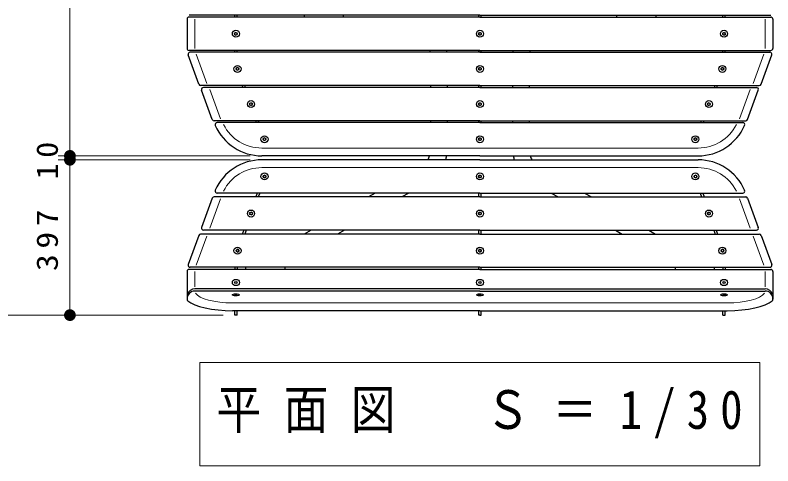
# Model space of a CAD drawing. Units: millimetres on the paper, scale 1:30. Extents: x -365 to 0, y 0 to 257.
# Drawn here: x -298.4 to -233.7, y 154.7 to 193.1 of the extents above; entities that cross this region are included whole.
import ezdxf

# ---------------------------------------------------------------- set-up
doc = ezdxf.new("R2010")
doc.units = ezdxf.units.MM
doc.layers.add('LY_1', color=7, linetype='Continuous', lineweight=25)
doc.styles.add('ＭＳ ゴシック', font='')
doc.styles.get('ＭＳ ゴシック').set_extended_font_data('MS Gothic')

# ---------------------------------------------------------------- blocks, each defined once
blk = doc.blocks.new('filled_dot')
at = {"color": 0, "linetype": 'Continuous', "lineweight": -2, "const_width": 1.25}
blk.add_lwpolyline([(-0.625, 0, 1), (0.625, 0, 1)], format="xyb", close=True, dxfattribs=at)

msp = doc.modelspace()

# ---------------------------------------------------------------- linework, layer by layer
at = {"layer": 'LY_1', "lineweight": 13}
for p, q in [((-293.7, 181.114), (-293.7, 210.948)), ((-278.318, 181.114), (-294.7, 181.114)), ((-293.7, 180.781), (-293.7, 181.114)), ((-278.318, 180.781), (-294.7, 180.781)), ((-293.7, 167.533), (-293.7, 180.781)), ((-280.633, 167.533), (-304.7, 167.533)), ((-282.6, 163.482), (-282.6, 154.682)), ((-234.8, 163.482), (-282.6, 163.482)), ((-234.8, 154.682), (-234.8, 163.482)), ((-282.6, 154.682), (-234.8, 154.682))]:
    msp.add_line(p, q, dxfattribs=at)
at = {"layer": 'LY_1', "color": 21}
for p, q in [((-283.7, 192.781), (-283.7, 190.281)), ((-258.7, 193.114), (-283.533, 193.114)), ((-258.7, 192.948), (-283.533, 192.948)), ((-258.7, 193.114), (-233.867, 193.114)), ((-258.7, 192.948), (-233.867, 192.948)), ((-233.7, 192.781), (-233.7, 190.281)), ((-282.697, 187.224), (-283.607, 189.724)), ((-258.7, 190.114), (-283.533, 190.114)), ((-258.7, 189.948), (-283.45, 189.948)), ((-258.7, 190.114), (-233.867, 190.114)), ((-258.7, 189.948), (-233.949, 189.948)), ((-234.702, 187.224), (-233.792, 189.724)), ((-258.7, 187.114), (-282.541, 187.114)), ((-258.7, 186.948), (-282.298, 186.948)), ((-258.7, 187.114), (-234.859, 187.114)), ((-258.7, 186.948), (-235.102, 186.948)), ((-281.545, 184.224), (-282.455, 186.724)), ((-235.855, 184.224), (-234.945, 186.724)), ((-258.7, 184.114), (-281.388, 184.114)), ((-258.7, 183.948), (-281.137, 183.948)), ((-258.7, 184.114), (-236.012, 184.114)), ((-258.7, 183.948), (-236.263, 183.948)), ((-258.7, 181.114), (-277.318, 181.114)), ((-258.7, 181.114), (-240.082, 181.114)), ((-258.7, 180.781), (-277.318, 180.781)), ((-258.7, 180.781), (-240.082, 180.781)), ((-258.7, 177.948), (-281.137, 177.948)), ((-258.7, 177.948), (-236.263, 177.948)), ((-281.545, 177.505), (-282.455, 175.005)), ((-258.7, 177.615), (-281.388, 177.615)), ((-258.7, 177.615), (-236.012, 177.615)), ((-235.855, 177.505), (-234.945, 175.005)), ((-258.7, 174.781), (-282.298, 174.781)), ((-258.7, 174.781), (-235.102, 174.781)), ((-282.697, 174.338), (-283.607, 171.838)), ((-258.7, 174.448), (-282.541, 174.448)), ((-258.7, 174.448), (-234.859, 174.448)), ((-234.702, 174.338), (-233.792, 171.838)), ((-258.7, 171.43), (-283.533, 171.43)), ((-258.7, 171.615), (-283.45, 171.615)), ((-258.7, 171.615), (-233.949, 171.615)), ((-258.7, 171.43), (-233.867, 171.43)), ((-283.7, 171.264), (-283.7, 168.881)), ((-233.7, 171.264), (-233.7, 168.881)), ((-258.7, 169.77), (-283.033, 169.77)), ((-258.7, 169.588), (-283.033, 169.588)), ((-258.7, 169.77), (-234.367, 169.77)), ((-258.7, 169.588), (-234.367, 169.588)), ((-258.7, 167.912), (-279.814, 167.912)), ((-258.7, 167.912), (-237.585, 167.912))]:
    msp.add_line(p, q, dxfattribs=at)
at = {"layer": 'LY_1', "color": 12, "lineweight": 13}
for p, q in [((-283.033, 192.781), (-283.033, 190.281)), ((-234.367, 192.781), (-234.367, 190.281)), ((-282.008, 187.281), (-282.918, 189.781)), ((-235.391, 187.281), (-234.481, 189.781)), ((-280.856, 184.281), (-281.766, 186.781)), ((-236.544, 184.281), (-235.634, 186.781)), ((-258.7, 181.781), (-277.318, 181.781)), ((-258.7, 181.781), (-240.082, 181.781)), ((-258.7, 180.115), (-277.318, 180.115)), ((-258.7, 180.115), (-240.082, 180.115)), ((-280.856, 177.448), (-281.766, 174.948)), ((-236.544, 177.448), (-235.634, 174.948)), ((-282.008, 174.281), (-282.918, 171.781)), ((-235.391, 174.281), (-234.481, 171.781)), ((-283.033, 171.264), (-283.033, 169.936)), ((-234.367, 171.264), (-234.367, 169.936)), ((-258.7, 168.578), (-279.814, 168.578)), ((-258.7, 168.578), (-237.585, 168.578))]:
    msp.add_line(p, q, dxfattribs=at)
at = {"layer": 'LY_1', "color": 4}
for p, q in [((-279.633, 192.948), (-279.633, 193.114)), ((-279.433, 192.948), (-279.433, 193.114)), ((-258.8, 192.948), (-258.8, 193.114)), ((-258.6, 192.948), (-258.6, 193.114)), ((-237.967, 192.948), (-237.967, 193.114)), ((-237.767, 192.948), (-237.767, 193.114)), ((-279.633, 189.948), (-279.633, 190.114)), ((-279.433, 189.948), (-279.433, 190.114)), ((-258.8, 189.948), (-258.8, 190.114)), ((-258.6, 189.948), (-258.6, 190.114)), ((-237.967, 189.948), (-237.967, 190.114)), ((-237.767, 189.948), (-237.767, 190.114)), ((-278.925, 186.948), (-278.986, 187.114)), ((-278.712, 186.948), (-278.773, 187.114)), ((-258.8, 186.948), (-258.8, 187.114)), ((-258.6, 186.948), (-258.6, 187.114)), ((-238.687, 186.948), (-238.627, 187.114)), ((-238.475, 186.948), (-238.414, 187.114)), ((-277.772, 183.948), (-277.833, 184.114)), ((-277.56, 183.948), (-277.62, 184.114)), ((-258.8, 183.948), (-258.8, 184.114)), ((-258.6, 183.948), (-258.6, 184.114)), ((-239.84, 183.948), (-239.779, 184.114)), ((-239.627, 183.948), (-239.566, 184.114)), ((-277.712, 177.948), (-277.833, 177.615)), ((-277.499, 177.948), (-277.62, 177.615)), ((-258.8, 177.615), (-258.8, 177.948)), ((-258.6, 177.615), (-258.6, 177.948)), ((-239.901, 177.948), (-239.779, 177.615)), ((-239.688, 177.948), (-239.566, 177.615)), ((-278.864, 174.781), (-278.986, 174.448)), ((-278.651, 174.781), (-278.773, 174.448)), ((-258.8, 174.448), (-258.8, 174.781)), ((-258.6, 174.448), (-258.6, 174.781)), ((-238.748, 174.781), (-238.627, 174.448)), ((-238.535, 174.781), (-238.414, 174.448)), ((-279.633, 171.615), (-279.633, 171.43)), ((-279.433, 171.615), (-279.433, 171.43)), ((-258.8, 171.43), (-258.8, 171.615)), ((-258.6, 171.43), (-258.6, 171.615)), ((-237.967, 171.615), (-237.967, 171.43)), ((-237.767, 171.615), (-237.767, 171.43)), ((-279.633, 167.533), (-279.633, 167.912)), ((-279.433, 167.533), (-279.633, 167.533)), ((-279.433, 167.533), (-279.433, 167.912)), ((-258.8, 167.533), (-258.8, 167.912)), ((-258.7, 167.533), (-258.8, 167.533)), ((-258.7, 167.533), (-258.6, 167.533)), ((-258.6, 167.533), (-258.6, 167.912)), ((-237.967, 167.533), (-237.967, 167.912)), ((-237.967, 167.533), (-237.767, 167.533)), ((-237.767, 167.533), (-237.767, 167.912))]:
    msp.add_line(p, q, dxfattribs=at)
at = {"layer": 'LY_1', "color": 190}
for p, q in [((-273.7, 193.114), (-273.7, 192.948)), ((-270.366, 193.114), (-270.366, 192.948)), ((-247.033, 193.114), (-247.033, 192.948)), ((-243.7, 193.114), (-243.7, 192.948)), ((-262.911, 187.114), (-262.911, 186.948)), ((-261.488, 187.114), (-261.488, 186.948)), ((-255.911, 187.114), (-255.911, 186.948)), ((-254.488, 187.114), (-254.488, 186.948)), ((-262.911, 184.114), (-262.911, 183.948)), ((-261.488, 184.114), (-261.488, 183.948)), ((-255.911, 184.114), (-255.911, 183.948)), ((-254.488, 184.114), (-254.488, 183.948)), ((-267.631, 177.948), (-268.208, 177.615)), ((-264.784, 177.948), (-265.362, 177.615)), ((-252.615, 177.948), (-252.038, 177.615)), ((-249.768, 177.948), (-249.191, 177.615)), ((-273.116, 174.781), (-273.693, 174.448)), ((-270.269, 174.781), (-270.846, 174.448)), ((-247.13, 174.781), (-246.553, 174.448)), ((-244.284, 174.781), (-243.706, 174.448)), ((-278.7, 171.615), (-278.7, 171.43)), ((-275.366, 171.615), (-275.366, 171.43)), ((-242.033, 171.615), (-242.033, 171.43)), ((-238.7, 171.615), (-238.7, 171.43))]:
    msp.add_line(p, q, dxfattribs=at)
at = {"layer": 'LY_1'}
for p, q in [((-279.533, 191.647), (-279.633, 191.589)), ((-279.633, 191.473), (-279.633, 191.589)), ((-279.633, 191.473), (-279.533, 191.416)), ((-279.533, 191.647), (-279.433, 191.589)), ((-279.433, 191.473), (-279.533, 191.416)), ((-279.433, 191.473), (-279.433, 191.589)), ((-258.8, 191.589), (-258.7, 191.647)), ((-258.8, 191.589), (-258.8, 191.473)), ((-258.7, 191.416), (-258.8, 191.473)), ((-258.6, 191.589), (-258.7, 191.647)), ((-258.7, 191.416), (-258.6, 191.473)), ((-258.6, 191.589), (-258.6, 191.473)), ((-237.867, 191.647), (-237.967, 191.589)), ((-237.967, 191.473), (-237.967, 191.589)), ((-237.967, 191.473), (-237.867, 191.416)), ((-237.867, 191.647), (-237.767, 191.589)), ((-237.767, 191.473), (-237.867, 191.416)), ((-237.767, 191.473), (-237.767, 191.589)), ((-279.395, 188.647), (-279.495, 188.589)), ((-279.495, 188.473), (-279.495, 188.589)), ((-279.495, 188.473), (-279.395, 188.416)), ((-279.395, 188.647), (-279.295, 188.589)), ((-279.295, 188.473), (-279.395, 188.416)), ((-279.295, 188.473), (-279.295, 188.589)), ((-258.8, 188.589), (-258.7, 188.647)), ((-258.8, 188.589), (-258.8, 188.473)), ((-258.7, 188.416), (-258.8, 188.473)), ((-258.6, 188.589), (-258.7, 188.647)), ((-258.7, 188.416), (-258.6, 188.473)), ((-258.6, 188.589), (-258.6, 188.473)), ((-238.005, 188.647), (-238.105, 188.589)), ((-238.105, 188.473), (-238.105, 188.589)), ((-238.105, 188.473), (-238.005, 188.416)), ((-238.005, 188.647), (-237.905, 188.589)), ((-237.905, 188.473), (-238.005, 188.416)), ((-237.905, 188.473), (-237.905, 188.589)), ((-278.242, 185.647), (-278.342, 185.589)), ((-278.242, 185.647), (-278.142, 185.589)), ((-258.8, 185.589), (-258.7, 185.647)), ((-258.6, 185.589), (-258.7, 185.647)), ((-239.157, 185.647), (-239.257, 185.589)), ((-239.157, 185.647), (-239.057, 185.589)), ((-278.342, 185.473), (-278.342, 185.589)), ((-278.342, 185.473), (-278.242, 185.416)), ((-278.142, 185.473), (-278.242, 185.416)), ((-278.142, 185.473), (-278.142, 185.589)), ((-258.8, 185.589), (-258.8, 185.473)), ((-258.7, 185.416), (-258.8, 185.473)), ((-258.7, 185.416), (-258.6, 185.473)), ((-258.6, 185.589), (-258.6, 185.473)), ((-239.257, 185.473), (-239.257, 185.589)), ((-239.257, 185.473), (-239.157, 185.416)), ((-239.057, 185.473), (-239.157, 185.416)), ((-239.057, 185.473), (-239.057, 185.589)), ((-277.09, 182.647), (-277.19, 182.589)), ((-277.19, 182.473), (-277.19, 182.589)), ((-277.19, 182.473), (-277.09, 182.416)), ((-277.09, 182.647), (-276.99, 182.589)), ((-276.99, 182.473), (-277.09, 182.416)), ((-276.99, 182.473), (-276.99, 182.589)), ((-258.8, 182.589), (-258.7, 182.647)), ((-258.8, 182.589), (-258.8, 182.473)), ((-258.7, 182.416), (-258.8, 182.473)), ((-258.6, 182.589), (-258.7, 182.647)), ((-258.7, 182.416), (-258.6, 182.473)), ((-258.6, 182.589), (-258.6, 182.473)), ((-240.31, 182.647), (-240.41, 182.589)), ((-240.41, 182.473), (-240.41, 182.589)), ((-240.41, 182.473), (-240.31, 182.416)), ((-240.31, 182.647), (-240.21, 182.589)), ((-240.21, 182.473), (-240.31, 182.416)), ((-240.21, 182.473), (-240.21, 182.589)), ((-277.19, 179.422), (-277.09, 179.48)), ((-277.19, 179.422), (-277.19, 179.307)), ((-277.09, 179.249), (-277.19, 179.307)), ((-276.99, 179.422), (-277.09, 179.48)), ((-277.09, 179.249), (-276.99, 179.307)), ((-276.99, 179.422), (-276.99, 179.307)), ((-258.8, 179.422), (-258.7, 179.48)), ((-258.8, 179.422), (-258.8, 179.307)), ((-258.7, 179.249), (-258.8, 179.307)), ((-258.6, 179.422), (-258.7, 179.48)), ((-258.7, 179.249), (-258.6, 179.307)), ((-258.6, 179.422), (-258.6, 179.307)), ((-240.41, 179.422), (-240.31, 179.48)), ((-240.41, 179.422), (-240.41, 179.307)), ((-240.31, 179.249), (-240.41, 179.307)), ((-240.21, 179.422), (-240.31, 179.48)), ((-240.31, 179.249), (-240.21, 179.307)), ((-240.21, 179.422), (-240.21, 179.307)), ((-278.342, 176.256), (-278.242, 176.313)), ((-278.342, 176.256), (-278.342, 176.14)), ((-278.242, 176.082), (-278.342, 176.14)), ((-278.142, 176.256), (-278.242, 176.313)), ((-278.242, 176.082), (-278.142, 176.14)), ((-278.142, 176.256), (-278.142, 176.14)), ((-258.8, 176.256), (-258.7, 176.313)), ((-258.8, 176.256), (-258.8, 176.14)), ((-258.7, 176.082), (-258.8, 176.14)), ((-258.6, 176.256), (-258.7, 176.313)), ((-258.7, 176.082), (-258.6, 176.14)), ((-258.6, 176.256), (-258.6, 176.14)), ((-239.257, 176.256), (-239.157, 176.313)), ((-239.257, 176.256), (-239.257, 176.14)), ((-239.157, 176.082), (-239.257, 176.14)), ((-239.057, 176.256), (-239.157, 176.313)), ((-239.157, 176.082), (-239.057, 176.14)), ((-239.057, 176.256), (-239.057, 176.14)), ((-279.495, 173.089), (-279.395, 173.147)), ((-279.495, 173.089), (-279.495, 172.974)), ((-279.395, 172.916), (-279.495, 172.974)), ((-279.295, 173.089), (-279.395, 173.147)), ((-279.395, 172.916), (-279.295, 172.974)), ((-279.295, 173.089), (-279.295, 172.974)), ((-258.8, 173.089), (-258.7, 173.147)), ((-258.8, 173.089), (-258.8, 172.974)), ((-258.7, 172.916), (-258.8, 172.974)), ((-258.6, 173.089), (-258.7, 173.147)), ((-258.7, 172.916), (-258.6, 172.974)), ((-258.6, 173.089), (-258.6, 172.974)), ((-238.105, 173.089), (-238.005, 173.147)), ((-238.105, 173.089), (-238.105, 172.974)), ((-238.005, 172.916), (-238.105, 172.974)), ((-237.905, 173.089), (-238.005, 173.147)), ((-238.005, 172.916), (-237.905, 172.974)), ((-237.905, 173.089), (-237.905, 172.974))]:
    msp.add_line(p, q, dxfattribs=at)
for centre, radius in [((-279.533, 191.531), 0.3), ((-279.533, 191.531), 0.116), ((-258.7, 191.531), 0.3), ((-258.7, 191.531), 0.116), ((-237.867, 191.531), 0.3), ((-237.867, 191.531), 0.116), ((-279.395, 188.531), 0.3), ((-279.395, 188.531), 0.116), ((-258.7, 188.531), 0.3), ((-258.7, 188.531), 0.116), ((-238.005, 188.531), 0.3), ((-238.005, 188.531), 0.116), ((-278.242, 185.531), 0.3), ((-278.242, 185.531), 0.116), ((-258.7, 185.531), 0.3), ((-258.7, 185.531), 0.116), ((-239.157, 185.531), 0.3), ((-239.157, 185.531), 0.116), ((-277.09, 182.531), 0.3), ((-277.09, 182.531), 0.116), ((-258.7, 182.531), 0.3), ((-258.7, 182.531), 0.116), ((-240.31, 182.531), 0.3), ((-240.31, 182.531), 0.116), ((-277.09, 179.365), 0.3), ((-277.09, 179.365), 0.116), ((-258.7, 179.365), 0.3), ((-258.7, 179.365), 0.116), ((-240.31, 179.365), 0.3), ((-240.31, 179.365), 0.116), ((-278.242, 176.198), 0.3), ((-278.242, 176.198), 0.116), ((-258.7, 176.198), 0.3), ((-258.7, 176.198), 0.116), ((-239.157, 176.198), 0.3), ((-239.157, 176.198), 0.116), ((-279.395, 173.031), 0.3), ((-258.7, 173.031), 0.3), ((-238.005, 173.031), 0.3), ((-279.395, 173.031), 0.116), ((-258.7, 173.031), 0.116), ((-238.005, 173.031), 0.116)]:
    msp.add_circle(centre, radius, dxfattribs=at)
at = {"layer": 'LY_1', "color": 21}
for centre, radius, start, end in [((-283.533, 192.781), 0.167, 90, 180), ((-233.867, 192.781), 0.167, 0, 90), ((-283.533, 190.281), 0.167, 180, 270), ((-233.867, 190.281), 0.167, 270, 0), ((-283.45, 189.781), 0.167, 90, 200), ((-233.949, 189.781), 0.167, 340, 90), ((-282.541, 187.281), 0.167, 200, 270), ((-282.298, 186.781), 0.167, 90, 200), ((-235.102, 186.781), 0.167, 340, 90), ((-234.859, 187.281), 0.167, 270, 340), ((-281.388, 184.281), 0.167, 200, 270), ((-281.137, 183.781), 0.167, 90, 203.57818), ((-277.318, 185.448), 4.333, 203.57818, 270), ((-240.082, 185.448), 4.333, 270, 336.42182), ((-236.263, 183.781), 0.167, 336.42182, 90), ((-236.012, 184.281), 0.167, 270, 340), ((-277.318, 176.448), 4.333, 90, 156.42182), ((-240.082, 176.448), 4.333, 23.57818, 90), ((-281.137, 178.115), 0.167, 156.42182, 270), ((-236.263, 178.115), 0.167, 270, 23.57818), ((-281.388, 177.448), 0.167, 90, 160), ((-236.012, 177.448), 0.167, 20, 90), ((-282.298, 174.948), 0.167, 160, 270), ((-235.102, 174.948), 0.167, 270, 20), ((-282.541, 174.281), 0.167, 90, 160), ((-234.859, 174.281), 0.167, 20, 90), ((-283.533, 171.264), 0.167, 90, 180), ((-283.45, 171.781), 0.167, 160, 270), ((-233.949, 171.781), 0.167, 270, 20), ((-233.867, 171.264), 0.167, 0, 90), ((-283.533, 168.881), 0.167, 180, 228.77886), ((-233.867, 168.881), 0.167, 311.22114, 0)]:
    msp.add_arc(centre, radius, start, end, dxfattribs=at)
at = {"layer": 'LY_1', "color": 190}
for centre, radius, start, end in [((-265.533, 189.531), 2.622, 9.14491, 12.85619), ((-265.533, 189.531), 4.045, 5.9124, 8.29159), ((-251.866, 189.531), 4.045, 171.70841, 174.0876), ((-251.866, 189.531), 2.622, 167.14381, 170.85509), ((-265.533, 181.801), 2.622, 337.09661, 344.80928), ((-265.533, 181.801), 4.045, 345.39011, 350.22206), ((-251.866, 181.801), 4.045, 189.77794, 194.60989), ((-251.866, 181.801), 2.622, 195.19072, 202.90339)]:
    msp.add_arc(centre, radius, start, end, dxfattribs=at)
at = {"layer": 'LY_1', "color": 12, "lineweight": 13}
for centre, start, end in [((-277.318, 185.448), 207.03569, 270), ((-240.082, 185.448), 270, 332.96431), ((-277.318, 176.448), 90, 152.96431), ((-240.082, 176.448), 27.03569, 90)]:
    msp.add_arc(centre, 3.667, start, end, dxfattribs=at)
at = {"layer": 'LY_1', "color": 131}
for centre, major_axis, ratio in [((-279.533, 170.318), (0.3, 0), 0.884516), ((-279.533, 170.318), (0.115, 0), 0.843005), ((-258.7, 170.318), (0.3, 0), 0.884516), ((-258.7, 170.318), (0.115, 0), 0.843005), ((-237.867, 170.318), (-0.3, 0), 0.884516), ((-237.867, 170.318), (-0.115, 0), 0.843005), ((-279.533, 169.257), (0.3, 0), 0.292373), ((-279.533, 169.257), (0.115, 0), 0.292026), ((-258.7, 169.257), (0.3, 0), 0.292373), ((-258.7, 169.257), (0.115, 0), 0.292026), ((-237.867, 169.257), (-0.3, 0), 0.292373), ((-237.867, 169.257), (-0.115, 0), 0.292026)]:
    msp.add_ellipse(centre, major_axis=major_axis, ratio=ratio, dxfattribs=at)
at = {"layer": 'LY_1', "color": 21}
for centre, major_axis, ratio, start_param, end_param in [((-283.033, 168.932), (-0.667, 0), 0.984808, 4.712389, 6.283185), ((-283.033, 169.113), (-0.667, 0), 0.984808, 4.712389, 6.011579), ((-234.367, 169.113), (0.667, 0), 0.984808, 0.271606, 1.570796), ((-234.367, 168.932), (0.667, 0), 0.984808, 6.283185, 7.853982), ((-279.814, 169.184), (-4.065, 0), 0.31301, 0.343148, 1.570796), ((-237.585, 169.184), (4.065, 0), 0.31301, 4.712389, 5.940037)]:
    msp.add_ellipse(centre, major_axis=major_axis, ratio=ratio, start_param=start_param, end_param=end_param, dxfattribs=at)
at = {"layer": 'LY_1', "color": 12, "lineweight": 13}
for centre, major_axis, start_param, end_param in [((-279.814, 169.588), (-3.219, 0), 0.193968, 1.570796), ((-237.585, 169.588), (3.219, 0), 4.712389, 6.089217)]:
    msp.add_ellipse(centre, major_axis=major_axis, ratio=0.31388, start_param=start_param, end_param=end_param, dxfattribs=at)

# ---------------------------------------------------------------- block references
at = {"layer": 'LY_1', "lineweight": 13, "xscale": 0.4, "yscale": 0.4}
for p, rotation in [((-293.7, 181.114), 90), ((-293.7, 181.114), 270), ((-293.7, 180.781), 90), ((-293.7, 180.781), 270), ((-293.7, 167.533), 90)]:
    msp.add_blockref('filled_dot', p, dxfattribs=dict(at, rotation=rotation))

# ---------------------------------------------------------------- texts
at = {"layer": 'LY_1', "char_height": 1.833, "attachment_point": 8, "rotation": 90, "style": 'ＭＳ ゴシック'}
for s, insert in [('\\T1.34;\\W1.1;10', (-294.7, 180.948)), ('\\T1.33;\\W1.15;397', (-294.7, 174.157))]:
    msp.add_mtext(s, dxfattribs=dict(at, insert=insert))
at = {"layer": 'LY_1', "insert": (-281.2, 159.082), "char_height": 3.299, "attachment_point": 4, "style": 'ＭＳ ゴシック'}
msp.add_mtext('\\T1.5;\\W0.85;平面図\u3000Ｓ＝1/30', dxfattribs=at)

doc.saveas('drawing.dxf')
